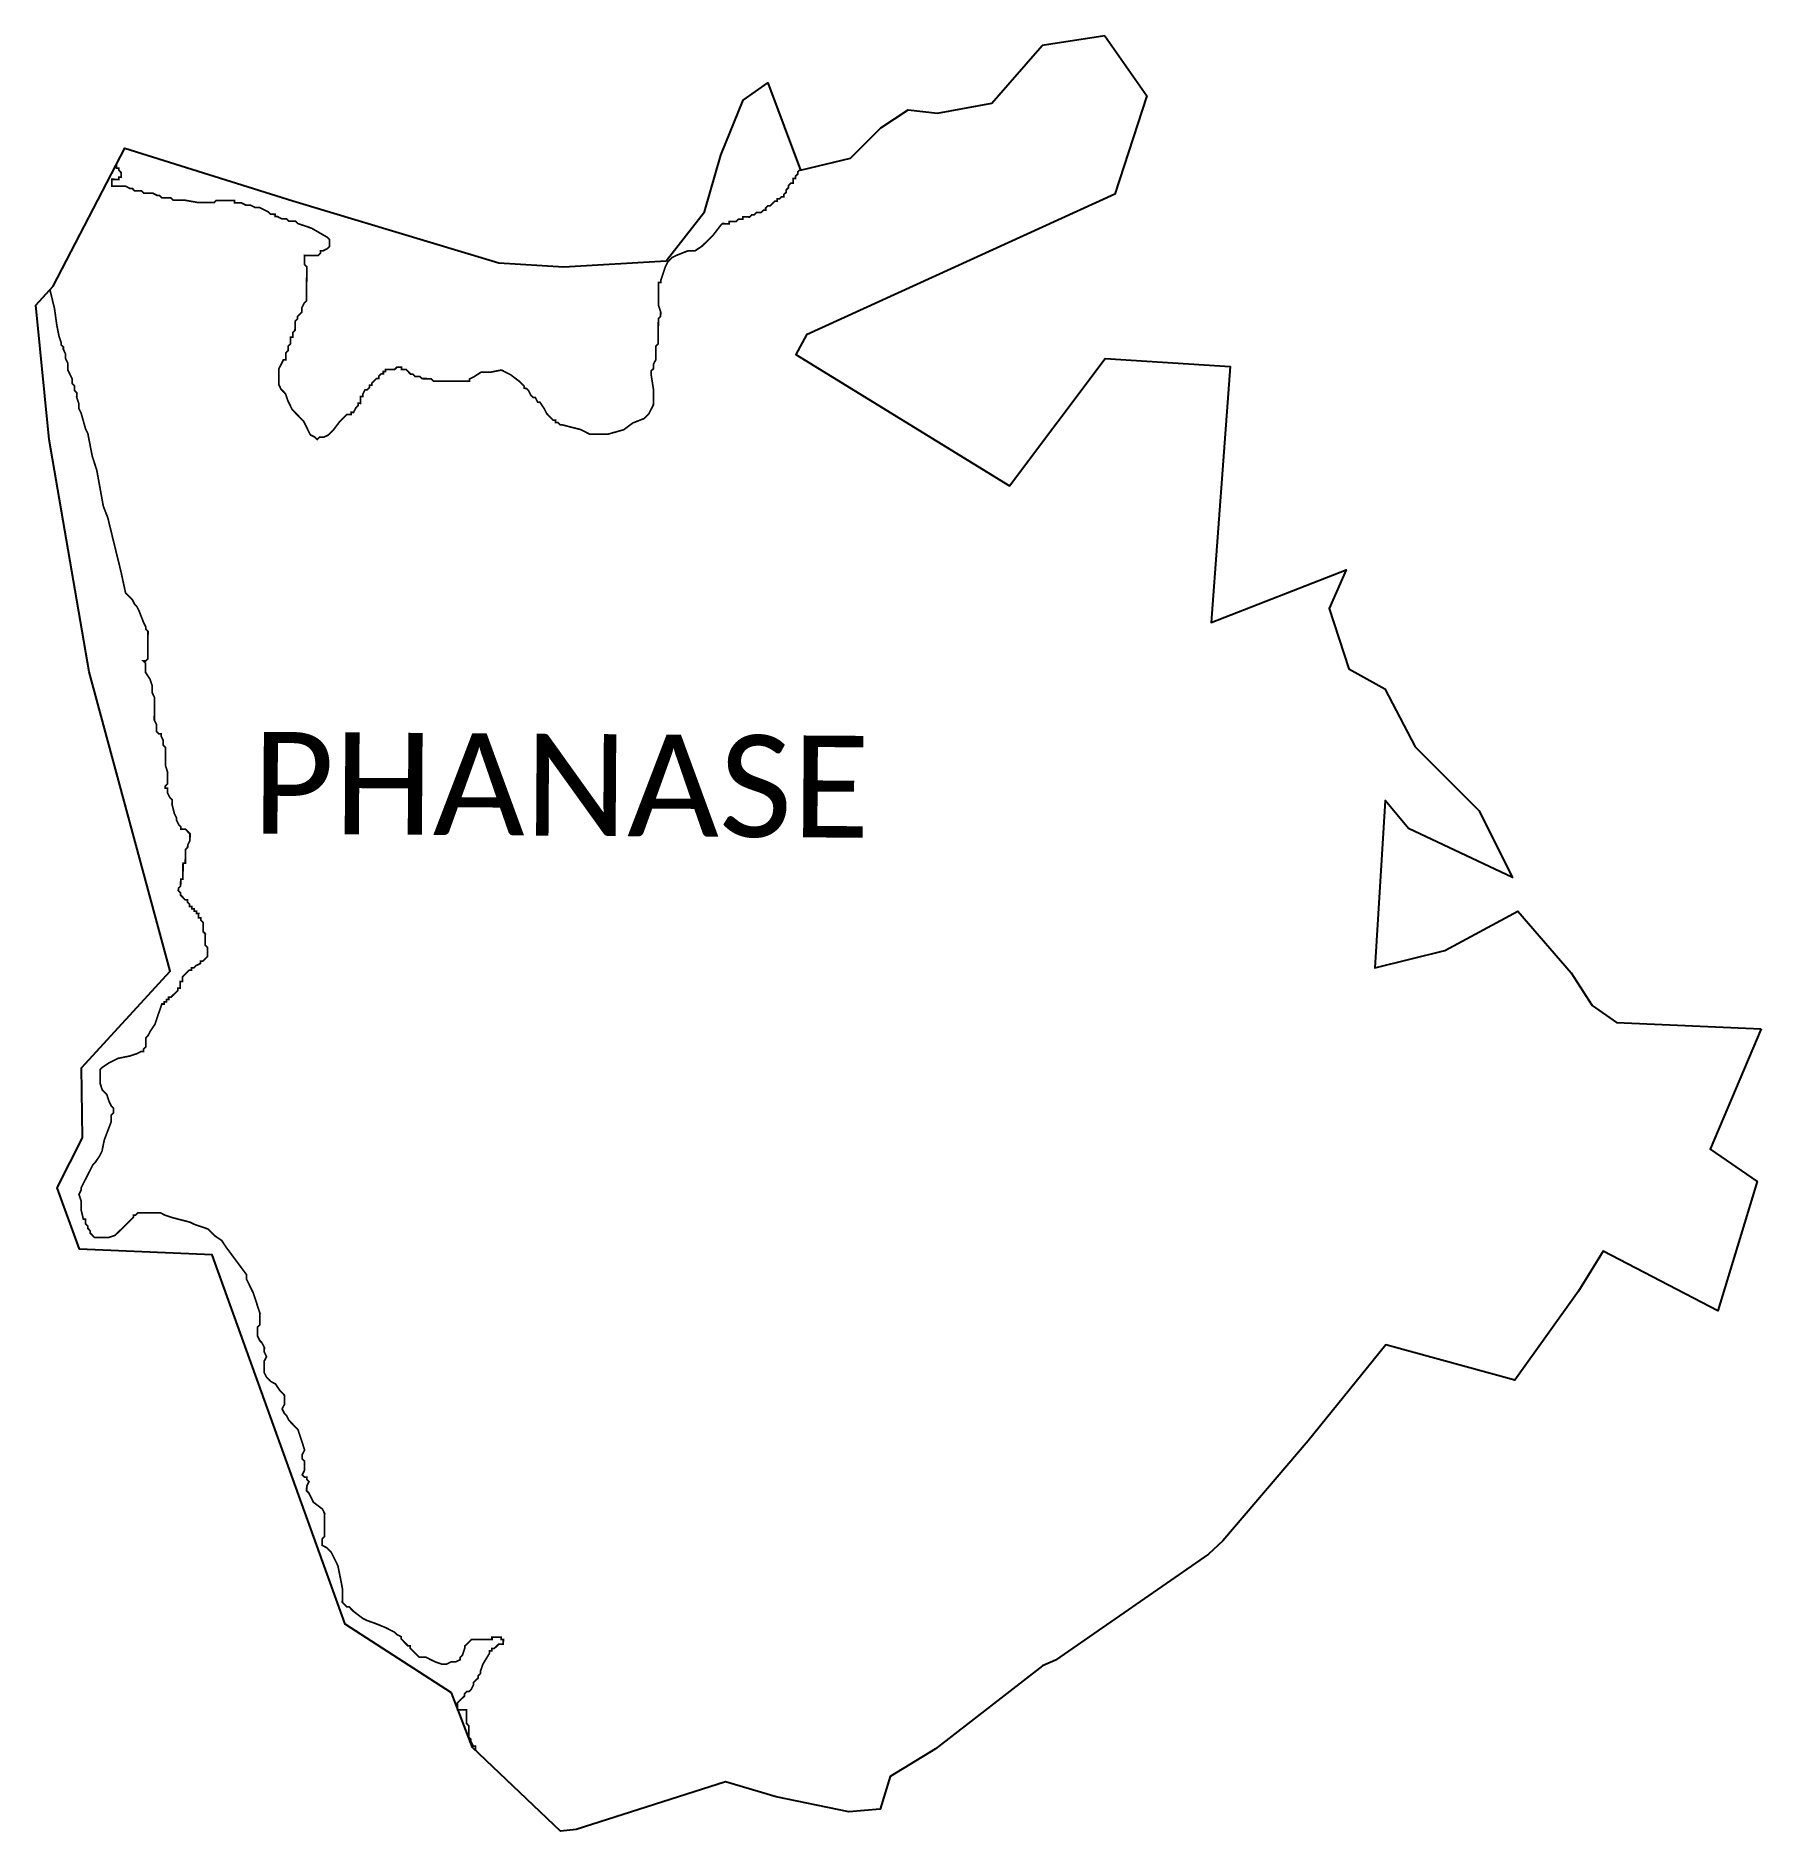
# Model space of a CAD drawing. Header units: metres. Extents: x 324603 to 327658, y 1815493 to 1818672.
import ezdxf

# ---------------------------------------------------------------- set-up
doc = ezdxf.new("R2010")
doc.units = ezdxf.units.M
for name, color, linetype in [('HAZARDS LINE', 1, 'Continuous'), ('village', 3, 'Continuous'), ('VILLAGE NAME', 250, 'Continuous')]:
    doc.layers.add(name, color=color, linetype=linetype)
doc.styles.get("Standard").update_dxf_attribs({"font": 'simplex.shx'})

msp = doc.modelspace()

# ---------------------------------------------------------------- linework, layer by layer
at = {"color": 3, "true_color": 0x00ff00, "flags": 128}
msp.add_lwpolyline([(326496.2, 1818671.8), (326384.9, 1818655.1)], dxfattribs=at)
at = {"layer": 'HAZARDS LINE', "lineweight": 18, "const_width": 3}
for points in [[(325956.8, 1818435.6), (325956.3, 1818435.1), (325952.3, 1818431.1), (325952.3, 1818427.1), (325948.2, 1818423.1), (325948.2, 1818419.1), (325944.2, 1818419.1), (325944.1, 1818411.1), (325940.1, 1818411.1), (325936.1, 1818407.1), (325936, 1818403.1), (325932, 1818399.1), (325932, 1818395), (325927.9, 1818391), (325927.9, 1818387), (325923.9, 1818387.1), (325919.9, 1818383.1), (325915.8, 1818383.1), (325915.8, 1818379.1), (325911.8, 1818379.1), (325907.7, 1818375.1), (325903.7, 1818371.1), (325899.7, 1818371.1), (325895.6, 1818367.1), (325895.6, 1818363.1), (325891.6, 1818363.1), (325887.6, 1818359.1), (325879.5, 1818359.2), (325875.5, 1818355.2), (325871.5, 1818355.2), (325867.4, 1818351.2), (325855.3, 1818351.3), (325855.3, 1818347.2), (325847.3, 1818347.3), (325843.2, 1818343.3), (325831.2, 1818343.3), (325831.2, 1818339.3), (325819.1, 1818339.4), (325815.1, 1818335.4), (325802.9, 1818319.4), (325782.7, 1818299.4), (325770.6, 1818291.4), (325758.5, 1818291.5), (325738.4, 1818283.6), (325730.3, 1818279.6), (325722.2, 1818271.6), (325718.2, 1818263.6), (325710, 1818239.5), (325710, 1818235.5), (325705.9, 1818235.5), (325705.7, 1818195.3), (325709.7, 1818183.2), (325709.6, 1818175.2), (325705.6, 1818171.2), (325705.3, 1818126.9), (325701.3, 1818122.9), (325701.2, 1818098.8), (325697.1, 1818090.8), (325697, 1818082.7), (325693, 1818078.8), (325693, 1818070.7), (325696.8, 1818046.6), (325696.7, 1818018.4), (325688.6, 1818002.4), (325680.5, 1817994.4), (325660.3, 1817986.5), (325644.2, 1817974.5), (325616, 1817966.6), (325583.8, 1817966.8), (325567.8, 1817974.9), (325535.7, 1817983.1), (325531.7, 1817983.2), (325527.7, 1817987.2), (325523.6, 1817987.2), (325523.7, 1817991.2), (325519.6, 1817991.3), (325515.6, 1817995.3), (325507.7, 1818003.4), (325503.7, 1818011.5), (325495.7, 1818023.6), (325491.7, 1818023.6), (325487.7, 1818031.7), (325483.7, 1818031.7), (325479.7, 1818035.7), (325475.7, 1818043.8), (325471.7, 1818047.8), (325467.7, 1818047.9), (325467.7, 1818051.9), (325459.7, 1818060), (325443.7, 1818072.1), (325427.7, 1818080.2), (325407.6, 1818076.3), (325391.5, 1818076.4), (325379.4, 1818068.5), (325371.3, 1818064.5), (325371.3, 1818060.5), (325307, 1818060.8), (325303, 1818064.9), (325286.9, 1818065), (325282.9, 1818069), (325274.9, 1818069), (325270.9, 1818073.1), (325266.8, 1818073.1), (325262.8, 1818077.2), (325258.8, 1818081.2), (325250.8, 1818081.2), (325250.8, 1818085.3), (325242.8, 1818085.3), (325238.7, 1818081.3), (325222.7, 1818081.4), (325222.6, 1818077.4), (325218.6, 1818077.4), (325218.6, 1818073.4), (325214.6, 1818073.4), (325210.5, 1818069.4), (325210.5, 1818065.4), (325206.5, 1818065.4), (325202.4, 1818061.4), (325198.4, 1818057.4), (325198.4, 1818053.4), (325194.4, 1818053.4), (325194.3, 1818049.4), (325190.3, 1818045.4), (325186.3, 1818045.4), (325182.2, 1818037.4), (325182.2, 1818033.4), (325178.2, 1818033.4), (325178.1, 1818021.3), (325174.1, 1818021.4), (325174.1, 1818017.3), (325170, 1818013.3), (325165.9, 1818005.3), (325161.9, 1818005.4), (325161.9, 1818001.3), (325153.9, 1818001.4), (325149.8, 1817997.4), (325141.7, 1817989.4), (325129.6, 1817973.4), (325121.5, 1817965.4), (325113.4, 1817961.4), (325105.4, 1817961.4), (325101.4, 1817957.4), (325097.4, 1817961.5), (325089.3, 1817965.6), (325081.4, 1817981.7), (325077.4, 1817989.7), (325069.4, 1817997.8), (325057.4, 1818010), (325049.5, 1818026.1), (325045.5, 1818038.2), (325037.5, 1818046.3), (325033.6, 1818054.3), (325033.7, 1818082.5), (325041.8, 1818098.5), (325045.9, 1818098.5), (325045.9, 1818110.5), (325050, 1818114.5), (325050, 1818122.6), (325054.1, 1818126.6), (325054.1, 1818138.6), (325058.2, 1818138.6), (325058.2, 1818146.7), (325062.2, 1818150.7), (325062.3, 1818166.7), (325066.4, 1818170.7), (325066.4, 1818174.8), (325074.5, 1818182.8), (325074.5, 1818190.8), (325078.6, 1818198.8), (325082.6, 1818202.8), (325083, 1818263.1), (325079, 1818267.2), (325079.1, 1818283.3), (325103.2, 1818283.1), (325107.2, 1818287.1), (325107.3, 1818291.1), (325111.3, 1818291.1), (325119.3, 1818295.1), (325123.4, 1818299.1), (325123.4, 1818311.2), (325119.5, 1818315.2), (325091.4, 1818331.4), (325067.3, 1818339.6), (325063.3, 1818343.7), (325051.3, 1818343.7), (325047.3, 1818347.8), (325039.2, 1818347.8), (325031.2, 1818351.9), (325027.2, 1818351.9), (325027.2, 1818355.9), (325019.2, 1818356), (325015.2, 1818360), (324999.1, 1818368.1), (324991.1, 1818368.2), (324983.1, 1818372.3), (324975, 1818372.3), (324967, 1818376.4), (324955, 1818376.4), (324955, 1818380.5), (324922.8, 1818380.6), (324918.8, 1818376.6), (324890.6, 1818376.8), (324866.6, 1818381), (324846.5, 1818381.1), (324842.5, 1818385.1), (324826.4, 1818385.2), (324822.4, 1818389.2), (324818.4, 1818389.3), (324810.3, 1818393.3), (324794.3, 1818393.4), (324790.3, 1818397.5), (324778.2, 1818397.5), (324774.2, 1818401.6), (324770.2, 1818401.6), (324762.2, 1818405.7), (324738, 1818405.8), (324738.1, 1818417.9), (324750.2, 1818417.8), (324750.2, 1818421.8), (324754.2, 1818421.8), (324754.3, 1818429.8), (324750.3, 1818433.9), (324750.3, 1818437.9), (324746.3, 1818437.9), (324746.3, 1818441.9), (324745, 1818442)], [(324628.2, 1818222.5), (324636.3, 1818189.3), (324640.2, 1818161.1), (324644.1, 1818141), (324648, 1818128.9), (324648, 1818124.9), (324652, 1818120.8), (324652, 1818116.8), (324656, 1818108.7), (324655.9, 1818100.7), (324659.9, 1818092.6), (324659.8, 1818080.6), (324667.8, 1818064.4), (324667.7, 1818056.4), (324671.7, 1818052.3), (324671.7, 1818044.3), (324675.7, 1818040.3), (324675.6, 1818032.2), (324679.6, 1818020.1), (324679.5, 1818012.1), (324683.5, 1818004), (324691.4, 1817975.8), (324695.4, 1817967.8), (324703.2, 1817927.5), (324711.1, 1817903.4), (324722.8, 1817839), (324730.7, 1817818.8), (324734.6, 1817802.7), (324754.3, 1817722.2), (324762.1, 1817685.9), (324770.1, 1817677.9), (324774.1, 1817673.8), (324778.1, 1817665.7), (324782.1, 1817661.7), (324786.1, 1817653.6), (324794, 1817633.5), (324798, 1817625.4), (324797.9, 1817621.4), (324801.9, 1817617.4), (324801.7, 1817569.1), (324797.6, 1817565.1), (324793.6, 1817565.1), (324797.6, 1817561.1), (324797.5, 1817545), (324805.5, 1817532.9), (324809.4, 1817520.8), (324809.4, 1817508.8), (324813.3, 1817500.7), (324813.1, 1817460.5), (324817.1, 1817452.4), (324817, 1817440.4), (324821, 1817436.3), (324825, 1817436.3), (324825, 1817432.3), (324829, 1817424.2), (324828.9, 1817416.2), (324832.9, 1817412.1), (324832.8, 1817380), (324836.7, 1817367.9), (324836.6, 1817347.8), (324832.6, 1817343.8), (324832.5, 1817339.8), (324836.6, 1817339.7), (324836.5, 1817331.7), (324840.5, 1817323.6), (324844.5, 1817319.6), (324844.4, 1817311.5), (324848.4, 1817295.4), (324852.3, 1817287.4), (324852.3, 1817283.4), (324856.3, 1817275.3), (324860.3, 1817271.2), (324860.3, 1817267.2), (324868.3, 1817267.2), (324872.3, 1817263.1), (324876.3, 1817259.1), (324876.2, 1817247), (324872.2, 1817239), (324872.1, 1817235), (324868.1, 1817231), (324868, 1817206.9), (324863.9, 1817206.9), (324863.8, 1817178.7), (324859.8, 1817178.8), (324859.7, 1817166.7), (324855.7, 1817162.7), (324855.6, 1817158.7), (324859.6, 1817154.6), (324859.6, 1817150.6), (324863.6, 1817146.6), (324867.6, 1817142.5), (324871.6, 1817142.5), (324871.6, 1817138.5), (324875.6, 1817134.4), (324875.6, 1817130.4), (324879.6, 1817130.4), (324879.6, 1817126.4), (324883.6, 1817126.4), (324883.6, 1817122.3), (324887.6, 1817122.3), (324887.6, 1817118.3), (324891.6, 1817118.3), (324891.5, 1817110.2), (324895.6, 1817110.2), (324895.5, 1817106.2), (324899.5, 1817102.1), (324899.4, 1817086.1), (324903.4, 1817082), (324903.3, 1817061.9), (324907.3, 1817057.9), (324907.2, 1817041.8), (324903.2, 1817037.8), (324899.2, 1817033.8), (324895.1, 1817033.8), (324895.1, 1817029.8), (324887, 1817025.8), (324883, 1817021.8), (324879, 1817021.8), (324879, 1817017.8), (324874.9, 1817017.9), (324866.9, 1817009.9), (324862.8, 1817005.9), (324862.8, 1816997.8), (324858.7, 1816997.8), (324858.7, 1816985.8), (324854.7, 1816985.8), (324854.6, 1816981.8), (324850.6, 1816977.8), (324842.5, 1816969.8), (324838.5, 1816969.8), (324838.5, 1816965.8), (324834.4, 1816965.8), (324834.4, 1816961.8), (324830.4, 1816961.8), (324830.4, 1816957.8), (324826.4, 1816957.8), (324814.1, 1816921.7), (324806, 1816909.7), (324801.9, 1816901.7), (324797.9, 1816897.7), (324797.8, 1816881.6), (324793.7, 1816877.6), (324793.7, 1816873.6), (324789.7, 1816873.6), (324781.6, 1816869.6), (324769.6, 1816865.7), (324749.4, 1816861.7), (324733.3, 1816853.8), (324721.2, 1816845.8), (324717.2, 1816841.8), (324717, 1816817.7), (324721, 1816805.6), (324729, 1816797.5), (324732.9, 1816785.4), (324736.9, 1816777.4), (324740.9, 1816773.3), (324740.9, 1816765.3), (324736.8, 1816761.3), (324736.7, 1816749.2), (324724.5, 1816717.1), (324720.4, 1816697.1), (324716.3, 1816689), (324708.2, 1816677), (324704.2, 1816673), (324692, 1816649), (324687.9, 1816640.9), (324683.8, 1816632.9), (324683.8, 1816628.9), (324679.7, 1816620.9), (324683.7, 1816608.8), (324683.6, 1816592.7), (324687.5, 1816576.6), (324691.5, 1816576.6), (324691.5, 1816568.6), (324695.5, 1816564.5), (324695.5, 1816560.5), (324699.5, 1816556.4), (324699.5, 1816552.4), (324707.4, 1816544.3), (324711.5, 1816544.3), (324731.6, 1816544.2), (324743.6, 1816548.2), (324759.8, 1816564.1), (324767.9, 1816572.1), (324776, 1816580.1), (324776, 1816584.2), (324780, 1816584.1), (324784.1, 1816588.1), (324824.3, 1816587.9), (324832.3, 1816583.8), (324844.3, 1816579.8), (324860.4, 1816575.6), (324876.4, 1816571.5), (324884.5, 1816567.5), (324908.5, 1816559.3), (324920.5, 1816547.2), (324932.5, 1816539), (324940.5, 1816526.9), (324976.4, 1816478.5), (324976.4, 1816470.4), (324988.3, 1816446.3), (324996.2, 1816422.1), (325000.2, 1816410), (325000, 1816389.9), (324996, 1816385.9), (324995.9, 1816369.8), (324999.9, 1816361.8), (325003.9, 1816357.7), (325007.9, 1816349.6), (325007.8, 1816341.6), (325011.8, 1816333.5), (325007.7, 1816325.5), (325007.6, 1816305.4), (325011.6, 1816297.4), (325019.6, 1816289.3), (325027.6, 1816285.2), (325035.6, 1816273.1), (325043.6, 1816265), (325043.5, 1816248.9), (325039.4, 1816240.9), (325043.4, 1816232.8), (325047.4, 1816228.8), (325051.4, 1816220.7), (325059.3, 1816212.6), (325067.3, 1816204.6), (325071.3, 1816192.5), (325079.2, 1816168.3), (325075.1, 1816160.3), (325075.1, 1816152.2), (325079.1, 1816148.2), (325079, 1816132.1), (325074.9, 1816124.1), (325078.9, 1816120.1), (325082.9, 1816120), (325082.9, 1816116), (325086.9, 1816112), (325082.9, 1816104), (325082.8, 1816095.9), (325086.8, 1816091.9), (325094.8, 1816075.7), (325110.8, 1816063.6), (325114.7, 1816055.5), (325114.5, 1816015.3), (325110.5, 1816011.3), (325110.4, 1815999.3), (325118.4, 1815995.2), (325126.4, 1815987.1), (325130.4, 1815979), (325138.3, 1815962.9), (325142.3, 1815942.8), (325146.2, 1815922.7), (325146, 1815898.5), (325154, 1815890.4), (325158, 1815890.4), (325166, 1815882.3), (325182, 1815870.2), (325190.1, 1815866.1), (325202.1, 1815862), (325222.2, 1815853.9), (325230.2, 1815849.8), (325238.2, 1815845.7), (325242.2, 1815841.7), (325250.2, 1815837.6), (325250.2, 1815833.6), (325254.2, 1815829.6), (325262.2, 1815821.5), (325266.2, 1815821.5), (325266.2, 1815817.4), (325270.2, 1815813.4), (325282.2, 1815801.3), (325294.2, 1815801.2), (325302.2, 1815797.1), (325310.3, 1815793.1), (325322.3, 1815789), (325330.3, 1815788.9), (325338.4, 1815792.9), (325346.4, 1815792.9), (325354.5, 1815796.8), (325354.5, 1815800.9), (325358.6, 1815804.9), (325362.7, 1815816.9), (325362.7, 1815820.9), (325370.8, 1815828.9), (325374.8, 1815832.9), (325411, 1815832.7), (325411, 1815836.7), (325427.1, 1815836.6), (325427.1, 1815832.6), (325431.1, 1815832.6), (325431, 1815824.6), (325423, 1815824.6), (325419, 1815820.6), (325414.9, 1815816.6), (325410.9, 1815816.6), (325410.9, 1815812.6), (325406.8, 1815812.6), (325406.8, 1815808.6), (325394.7, 1815788.6), (325390.6, 1815776.5), (325390.5, 1815772.5), (325386.5, 1815768.5), (325386.5, 1815764.5), (325382.4, 1815760.5), (325378.4, 1815756.5), (325378.4, 1815752.5), (325374.3, 1815744.5), (325370.3, 1815740.5), (325366.2, 1815740.5), (325362.2, 1815736.5), (325362.2, 1815732.5), (325358.1, 1815728.5), (325354.1, 1815724.5), (325350, 1815720.5), (325350, 1815708.4), (325366.1, 1815708.3), (325365.9, 1815684.2), (325369.9, 1815680.1), (325369.8, 1815660), (325373.8, 1815656), (325373.8, 1815652), (325377.8, 1815643.9), (325381.8, 1815643.9), (325381.7, 1815636.3)]]:
    msp.add_lwpolyline(points, dxfattribs=at)
at = {"layer": 'village', "color": 3, "true_color": 0x00ff00}
for points in [[(326496.2, 1818671.8, 0), (326570.7, 1818565.5, 0), (326514.1, 1818391.4, 0), (325967.6, 1818142.5, 0), (325949, 1818107.8, 0), (326327.6, 1817875.2, 0), (326496.6, 1818100.5, 0), (326717.8, 1818086.4, 0), (326684.3, 1817633.5, 0), (326923.2, 1817726.4, 0), (326893.1, 1817657.9, 0), (326928.2, 1817551.4, 0), (326991.9, 1817515.6, 0), (327045.9, 1817413.2, 0), (327158.4, 1817300.3, 0), (327217.7, 1817181.8, 0), (327033.9, 1817268.6, 0), (326992.5, 1817318.4, 0), (326974.2, 1817022.1, 0), (327098.1, 1817052.7, 0), (327227.5, 1817122, 0), (327322.1, 1817013.2, 0), (327358.8, 1816955.1, 0), (327402, 1816924.8, 0), (327658.2, 1816914.1, 0)], [(327658.2, 1816914.1, 0), (327568.2, 1816700.7, 0), (327651.2, 1816643.8, 0), (327581.6, 1816414.5, 0), (327378.4, 1816520, 0), (327334.8, 1816449.1, 0), (327222.3, 1816291.6, 0), (326993.6, 1816354.1, 0), (326856.1, 1816184.2, 0), (326705.2, 1816007.6, 0), (326679.6, 1815983.8, 0), (326408.7, 1815796.1, 0), (326385.9, 1815786.2, 0), (326196.6, 1815639.2, 0), (326116.3, 1815590.2, 0), (326098.5, 1815532.3, 0), (326042.9, 1815527.5, 0), (325914.1, 1815554.2, 0), (325824.7, 1815580.4, 0), (325560, 1815496.1, 0), (325532.2, 1815493.4, 0), (325376.2, 1815641.6, 0), (325339.2, 1815738, 0), (325151.2, 1815860.1, 0), (324915.6, 1816513.8, 0), (324680.7, 1816523.5, 0), (324641.2, 1816632.2, 0), (324686.1, 1816721, 0), (324684.3, 1816845, 0), (324841.4, 1817015.8, 0), (324697.7, 1817546, 0), (324627, 1817957.4, 0), (324603.4, 1818195, 0), (324634, 1818228.9, 0), (324761.1, 1818472.8, 0), (325058.3, 1818379.7, 0), (325422.9, 1818269.9, 0), (325538.3, 1818262.7, 0), (325719.3, 1818273.7, 0), (325787.5, 1818360.6, 0), (325816.3, 1818460.4, 0), (325855.6, 1818558.3, 0), (325899.4, 1818588.5, 0), (325957.3, 1818434.2, 0), (326045.6, 1818455.3, 0), (326099.3, 1818508.8, 0), (326147.9, 1818541.2, 0), (326199.8, 1818535.3, 0), (326296.2, 1818552.9, 0), (326384.9, 1818655.1, 0)]]:
    msp.add_polyline3d(points, dxfattribs=at)

# ---------------------------------------------------------------- texts
at = {"layer": 'VILLAGE NAME', "insert": (324987, 1817439.8), "char_height": 180.345, "attachment_point": 1, "rotation": 359.6139}
msp.add_mtext_dynamic_manual_height_columns('{\\fCalibri|b0|i0|c0|p34;PHANASE}', width=1779.605, gutter_width=901.7, heights=[0], dxfattribs=at)

doc.saveas('drawing.dxf')
